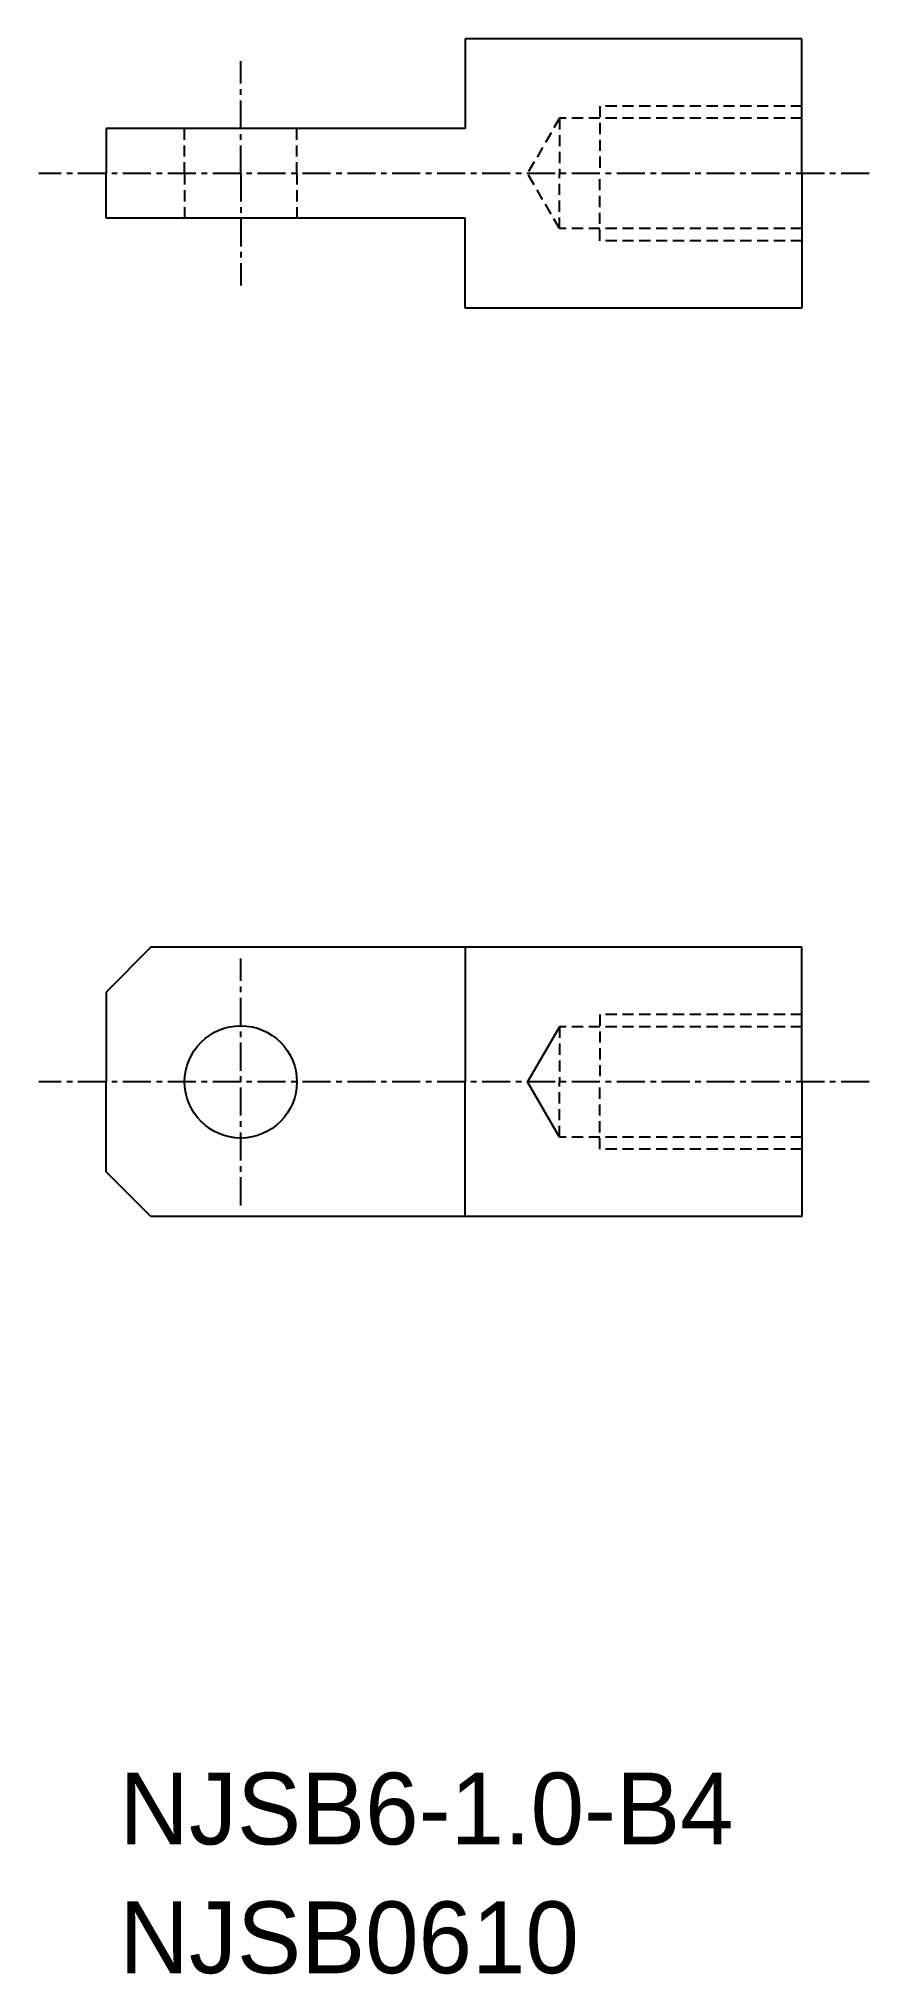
# Model space of a CAD drawing. Extents: x 85.9 to 122.9, y 220.6 to 306.8.
import ezdxf

# ---------------------------------------------------------------- set-up
doc = ezdxf.new("R2010")
doc.units = 0
doc.linetypes.add('CENTER', pattern=[2, 1.25, -0.25, 0.25, -0.25])
doc.linetypes.add('DASHED', pattern=[0.75, 0.5, -0.25])
doc.layers.get('0').update_dxf_attribs({"linetype": 'CONTINUOUS'})
doc.layers.add('CENTER', color=1, linetype='CENTER')

msp = doc.modelspace()

# ---------------------------------------------------------------- linework, layer by layer
at = {"color": 7, "linetype": 'CONTINUOUS'}
for p, q in [((119.85, 306.796), (104.85, 306.796)), ((104.85, 306.796), (104.85, 302.796)), ((119.85, 300.796), (119.85, 306.796)), ((104.85, 302.796), (88.85, 302.796)), ((88.85, 302.796), (88.85, 300.796)), ((88.85, 298.796), (88.85, 300.796)), ((119.85, 300.796), (119.85, 294.796)), ((104.85, 298.796), (88.85, 298.796)), ((104.85, 294.796), (104.85, 298.796)), ((119.85, 294.796), (104.85, 294.796)), ((90.85, 266.319), (88.85, 264.319)), ((119.85, 266.319), (90.85, 266.319)), ((104.85, 266.319), (104.85, 260.319)), ((119.85, 260.319), (119.85, 266.319)), ((88.85, 264.319), (88.85, 260.319)), ((109.05, 262.778), (107.63, 260.319)), ((88.85, 256.319), (88.85, 260.319)), ((104.85, 254.319), (104.85, 260.319)), ((109.05, 257.86), (107.63, 260.319)), ((119.85, 260.319), (119.85, 254.319)), ((90.85, 254.319), (88.85, 256.319)), ((119.85, 254.319), (90.85, 254.319))]:
    msp.add_line(p, q, dxfattribs=at)
at = {"color": 3, "linetype": 'DASHED'}
for p, q in [((119.85, 303.796), (110.85, 303.796)), ((110.85, 303.796), (110.85, 300.796)), ((92.35, 300.796), (92.35, 302.796)), ((97.35, 300.796), (97.35, 302.796)), ((109.05, 303.255), (107.63, 300.796)), ((119.85, 303.255), (109.05, 303.255)), ((109.05, 303.255), (109.05, 300.796)), ((92.35, 300.796), (92.35, 298.796)), ((97.35, 300.796), (97.35, 298.796)), ((109.05, 298.337), (107.63, 300.796)), ((109.05, 298.337), (109.05, 300.796)), ((110.85, 297.796), (110.85, 300.796)), ((119.85, 298.337), (109.05, 298.337)), ((119.85, 297.796), (110.85, 297.796)), ((119.85, 263.319), (110.85, 263.319)), ((110.85, 263.319), (110.85, 260.319)), ((119.85, 262.778), (109.05, 262.778)), ((109.05, 262.778), (109.05, 260.319)), ((109.05, 257.86), (109.05, 260.319)), ((110.85, 257.319), (110.85, 260.319)), ((119.85, 257.86), (109.05, 257.86)), ((119.85, 257.319), (110.85, 257.319))]:
    msp.add_line(p, q, dxfattribs=at)
at = {"color": 7, "linetype": 'CONTINUOUS'}
msp.add_circle((94.85, 260.319), 2.5, dxfattribs=at)
at = {"layer": 'CENTER', "color": 1, "linetype": 'CENTER'}
for p, q in [((94.85, 300.796), (94.85, 305.796)), ((122.85, 300.796), (85.85, 300.796)), ((94.85, 300.796), (94.85, 295.796)), ((94.85, 254.819), (94.85, 265.819)), ((122.85, 260.319), (85.85, 260.319))]:
    msp.add_line(p, q, dxfattribs=at)

# ---------------------------------------------------------------- texts
at = {"color": 7, "linetype": 'CONTINUOUS'}
for s, p in [('NJSB6-1.0-B4', (89.454, 226.346)), ('NJSB0610', (89.454, 220.607))]:
    msp.add_text(s, height=3.2, dxfattribs=at).set_placement(p)

doc.saveas('drawing.dxf')
